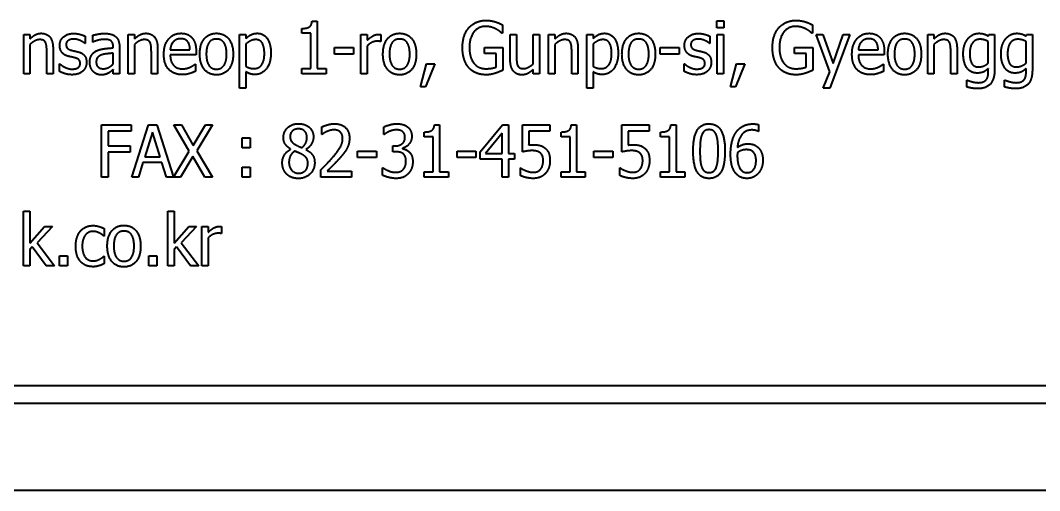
# Model space of a CAD drawing. Header units: millimetres. Extents: x 0 to 5945, y 0 to 4205.
# Drawn here: x 4362.3 to 4420.7, y 1443.8 to 1470.7 of the extents above; entities that cross this region are included whole.
import ezdxf

# ---------------------------------------------------------------- set-up
doc = ezdxf.new("R2010")
doc.units = ezdxf.units.MM
doc.header["$LTSCALE"] = 5
doc.layers.add('가시적인 것(ISO)', color=3, linetype='Continuous', lineweight=40)

msp = doc.modelspace()

# ---------------------------------------------------------------- linework, layer by layer
at = {"layer": '가시적인 것(ISO)'}
for p, q in [((4378.4392, 1469.9872), (4378.4392, 1470.2619)), ((4379.0275, 1470.6801), (4379.3241, 1470.6801)), ((4379.3241, 1470.6801), (4379.3241, 1467.9767)), ((4389.9384, 1470.4661), (4389.9384, 1469.9848)), ((4402.218, 1470.296), (4402.218, 1470.6898)), ((4402.218, 1470.6898), (4402.6264, 1470.6898)), ((4402.6264, 1470.296), (4402.218, 1470.296)), ((4402.6264, 1470.6898), (4402.6264, 1470.296)), ((4407.6953, 1470.4661), (4407.6953, 1469.9848)), ((4362.5129, 1469.9216), (4362.8727, 1469.9216)), ((4362.5129, 1467.6704), (4362.5129, 1469.9216)), ((4362.8727, 1469.9216), (4362.8727, 1469.6712)), ((4366.0332, 1469.8122), (4366.0332, 1469.4062)), ((4366.4708, 1469.4864), (4366.4708, 1469.873)), ((4368.5032, 1469.9216), (4368.863, 1469.9216)), ((4368.5032, 1467.6704), (4368.5032, 1469.9216)), ((4368.863, 1469.9216), (4368.863, 1469.6712)), ((4374.8776, 1469.9216), (4375.2374, 1469.9216)), ((4374.8776, 1466.8414), (4374.8776, 1469.9216)), ((4375.2374, 1469.9216), (4375.2374, 1469.6858)), ((4378.957, 1469.9872), (4378.4392, 1469.9872)), ((4378.957, 1467.9767), (4378.957, 1469.9872)), ((4381.8306, 1469.9216), (4382.1904, 1469.9216)), ((4381.8306, 1467.6704), (4381.8306, 1469.9216)), ((4382.1904, 1469.9216), (4382.1904, 1469.5861)), ((4382.9635, 1469.9094), (4382.9635, 1469.5156)), ((4389.9384, 1469.9848), (4389.9068, 1469.9848)), ((4390.3833, 1468.4605), (4390.3833, 1469.9216)), ((4390.3833, 1469.9216), (4390.7431, 1469.9216)), ((4390.7431, 1469.9216), (4390.7431, 1468.6379)), ((4391.7034, 1468.2392), (4391.7034, 1469.9216)), ((4391.7034, 1469.9216), (4392.0632, 1469.9216)), ((4392.0632, 1469.9216), (4392.0632, 1467.6704)), ((4392.5834, 1467.6704), (4392.5834, 1469.9216)), ((4392.5834, 1469.9216), (4392.9432, 1469.9216)), ((4392.9432, 1469.9216), (4392.9432, 1469.6712)), ((4394.769, 1466.8414), (4394.769, 1469.9216)), ((4394.769, 1469.9216), (4395.1288, 1469.9216)), ((4395.1288, 1469.9216), (4395.1288, 1469.6858)), ((4401.8193, 1469.8122), (4401.8193, 1469.4062)), ((4402.2398, 1467.6704), (4402.2398, 1469.9216)), ((4402.2398, 1469.9216), (4402.5996, 1469.9216)), ((4402.5996, 1469.9216), (4402.5996, 1467.6704)), ((4407.6953, 1469.9848), (4407.6637, 1469.9848)), ((4408.6823, 1467.7822), (4407.9068, 1469.9216)), ((4407.9068, 1469.9216), (4408.2958, 1469.9216)), ((4408.2958, 1469.9216), (4408.8768, 1468.2563)), ((4409.8347, 1469.9216), (4408.6847, 1466.8414)), ((4408.8768, 1468.2563), (4409.4578, 1469.9216)), ((4409.4578, 1469.9216), (4409.8347, 1469.9216)), ((4414.2958, 1467.6704), (4414.2958, 1469.9216)), ((4414.2958, 1469.9216), (4414.6556, 1469.9216)), ((4414.6556, 1469.9216), (4414.6556, 1469.6712)), ((4417.7674, 1469.8268), (4417.7893, 1469.9216)), ((4417.7893, 1469.9216), (4418.1272, 1469.9216)), ((4418.1272, 1469.9216), (4418.1272, 1467.9281)), ((4419.9335, 1469.8268), (4419.9554, 1469.9216)), ((4419.9554, 1469.9216), (4420.2933, 1469.9216)), ((4420.2933, 1469.9216), (4420.2933, 1467.9281)), ((4362.8727, 1469.3527), (4362.8727, 1467.6704)), ((4364.1928, 1469.1315), (4364.1928, 1467.6704)), ((4366.0332, 1469.4062), (4366.0137, 1469.4062)), ((4366.4927, 1469.4864), (4366.4708, 1469.4864)), ((4367.6377, 1469.1509), (4367.6377, 1469.2238)), ((4367.9975, 1469.2093), (4367.9975, 1467.6704)), ((4368.863, 1469.3527), (4368.863, 1467.6704)), ((4370.1831, 1469.1315), (4370.1831, 1467.6704)), ((4370.9052, 1469.0464), (4372.0381, 1469.0464)), ((4375.2374, 1469.3697), (4375.2374, 1468.0909)), ((4380.3209, 1468.8008), (4380.3209, 1469.1655)), ((4380.3209, 1469.1655), (4381.4003, 1469.1655)), ((4381.4003, 1469.1655), (4381.4003, 1468.8008)), ((4382.1904, 1469.2676), (4382.1904, 1467.6704)), ((4382.9635, 1469.5156), (4382.9441, 1469.5156)), ((4388.9173, 1468.83), (4388.9173, 1469.1801)), ((4388.9173, 1469.1801), (4389.9505, 1469.1801)), ((4389.9505, 1469.1801), (4389.9505, 1467.8697)), ((4392.9432, 1469.3527), (4392.9432, 1467.6704)), ((4394.2633, 1469.1315), (4394.2633, 1467.6704)), ((4395.1288, 1469.3697), (4395.1288, 1468.0909)), ((4398.9749, 1468.8008), (4398.9749, 1469.1655)), ((4398.9749, 1469.1655), (4400.0543, 1469.1655)), ((4400.0543, 1469.1655), (4400.0543, 1468.8008)), ((4401.8193, 1469.4062), (4401.7998, 1469.4062)), ((4406.6742, 1468.83), (4406.6742, 1469.1801)), ((4406.6742, 1469.1801), (4407.7074, 1469.1801)), ((4407.7074, 1469.1801), (4407.7074, 1467.8697)), ((4410.3233, 1469.0464), (4411.4562, 1469.0464)), ((4414.6556, 1469.3527), (4414.6556, 1467.6704)), ((4415.9757, 1469.1315), (4415.9757, 1467.6704)), ((4417.7674, 1468.2806), (4417.7674, 1469.518)), ((4419.9335, 1468.2806), (4419.9335, 1469.518)), ((4363.833, 1467.6704), (4363.833, 1468.954)), ((4367.6377, 1468.2247), (4367.6377, 1468.8495)), ((4369.8233, 1467.6704), (4369.8233, 1468.954)), ((4372.3881, 1468.7571), (4370.9052, 1468.7571)), ((4372.3881, 1468.9637), (4372.3881, 1468.7571)), ((4381.4003, 1468.8008), (4380.3209, 1468.8008)), ((4389.5761, 1468.83), (4388.9173, 1468.83)), ((4389.5761, 1468.0545), (4389.5761, 1468.83)), ((4393.9035, 1467.6704), (4393.9035, 1468.954)), ((4400.0543, 1468.8008), (4398.9749, 1468.8008)), ((4407.333, 1468.83), (4406.6742, 1468.83)), ((4407.333, 1468.0545), (4407.333, 1468.83)), ((4411.8063, 1468.7571), (4410.3233, 1468.7571)), ((4411.8063, 1468.9637), (4411.8063, 1468.7571)), ((4415.6159, 1467.6704), (4415.6159, 1468.954)), ((4364.5672, 1467.8065), (4364.5672, 1468.232)), ((4364.5672, 1468.232), (4364.5867, 1468.232)), ((4367.6377, 1467.6704), (4367.6377, 1467.9086)), ((4372.3249, 1468.2222), (4372.3468, 1468.2222)), ((4372.3468, 1468.2222), (4372.3468, 1467.8089)), ((4378.4392, 1467.6704), (4378.4392, 1467.9767)), ((4378.4392, 1467.9767), (4378.957, 1467.9767)), ((4379.3241, 1467.9767), (4379.8298, 1467.9767)), ((4379.8298, 1467.9767), (4379.8298, 1467.6704)), ((4385.2512, 1466.924), (4385.5867, 1468.2441)), ((4386.0656, 1468.2441), (4385.5308, 1466.924)), ((4385.5867, 1468.2441), (4386.0656, 1468.2441)), ((4391.7034, 1467.6704), (4391.7034, 1467.9183)), ((4400.3533, 1467.8065), (4400.3533, 1468.232)), ((4400.3533, 1468.232), (4400.3727, 1468.232)), ((4403.0081, 1466.924), (4403.3436, 1468.2441)), ((4403.8225, 1468.2441), (4403.2877, 1466.924)), ((4403.3436, 1468.2441), (4403.8225, 1468.2441)), ((4411.7431, 1468.2222), (4411.765, 1468.2222)), ((4411.765, 1468.2222), (4411.765, 1467.8089)), ((4417.7674, 1467.7725), (4417.7674, 1467.9694)), ((4419.9335, 1467.7725), (4419.9335, 1467.9694)), ((4362.8727, 1467.6704), (4362.5129, 1467.6704)), ((4364.1928, 1467.6704), (4363.833, 1467.6704)), ((4367.9975, 1467.6704), (4367.6377, 1467.6704)), ((4368.863, 1467.6704), (4368.5032, 1467.6704)), ((4370.1831, 1467.6704), (4369.8233, 1467.6704)), ((4375.2374, 1467.7846), (4375.2374, 1466.8414)), ((4379.8298, 1467.6704), (4378.4392, 1467.6704)), ((4382.1904, 1467.6704), (4381.8306, 1467.6704)), ((4392.0632, 1467.6704), (4391.7034, 1467.6704)), ((4392.9432, 1467.6704), (4392.5834, 1467.6704)), ((4394.2633, 1467.6704), (4393.9035, 1467.6704)), ((4395.1288, 1467.7846), (4395.1288, 1466.8414)), ((4402.5996, 1467.6704), (4402.2398, 1467.6704)), ((4408.3006, 1466.8414), (4408.6823, 1467.7822)), ((4414.6556, 1467.6704), (4414.2958, 1467.6704)), ((4415.9757, 1467.6704), (4415.6159, 1467.6704)), ((4416.5373, 1466.9167), (4416.5373, 1467.3106)), ((4416.5373, 1467.3106), (4416.5567, 1467.3106)), ((4418.7034, 1466.9167), (4418.7034, 1467.3106)), ((4418.7034, 1467.3106), (4418.7228, 1467.3106)), ((4375.2374, 1466.8414), (4374.8776, 1466.8414)), ((4385.5308, 1466.924), (4385.2512, 1466.924)), ((4395.1288, 1466.8414), (4394.769, 1466.8414)), ((4403.2877, 1466.924), (4403.0081, 1466.924)), ((4408.6847, 1466.8414), (4408.3006, 1466.8414)), ((4366.9692, 1461.7437), (4366.9692, 1464.7437)), ((4366.9692, 1464.7437), (4368.6758, 1464.7437)), ((4368.6758, 1464.3888), (4367.3484, 1464.3888)), ((4367.3484, 1464.3888), (4367.3484, 1463.5427)), ((4368.6758, 1464.7437), (4368.6758, 1464.3888)), ((4368.7026, 1461.7437), (4369.6629, 1464.7437)), ((4369.8865, 1464.3353), (4369.4489, 1462.9228)), ((4369.6629, 1464.7437), (4370.1321, 1464.7437)), ((4370.3266, 1462.9228), (4369.8865, 1464.3353)), ((4370.1321, 1464.7437), (4371.0898, 1461.7516)), ((4371.9943, 1463.2437), (4371.1118, 1464.7437)), ((4371.1118, 1464.7437), (4371.5445, 1464.7437)), ((4371.5445, 1464.7437), (4372.2253, 1463.5646)), ((4372.2253, 1463.5646), (4372.9206, 1464.7437)), ((4373.329, 1464.7437), (4372.4368, 1463.2632)), ((4372.9206, 1464.7437), (4373.329, 1464.7437)), ((4379.5891, 1464.1991), (4379.5891, 1464.627)), ((4383.1458, 1464.1967), (4383.1458, 1464.6221)), ((4385.453, 1464.0606), (4385.453, 1464.3353)), ((4386.0413, 1464.7534), (4386.3379, 1464.7534)), ((4386.3379, 1464.7534), (4386.3379, 1462.05)), ((4388.6596, 1463.1975), (4389.9335, 1464.7437)), ((4389.9335, 1464.7437), (4390.286, 1464.7437)), ((4390.286, 1464.7437), (4390.286, 1463.0978)), ((4391.0786, 1463.1975), (4391.0786, 1464.7437)), ((4391.0786, 1464.7437), (4392.6418, 1464.7437)), ((4392.6418, 1464.3912), (4391.4457, 1464.3912)), ((4391.4457, 1464.3912), (4391.4457, 1463.5914)), ((4392.6418, 1464.7437), (4392.6418, 1464.3912)), ((4393.2933, 1464.0606), (4393.2933, 1464.3353)), ((4393.8817, 1464.7534), (4394.1783, 1464.7534)), ((4394.1783, 1464.7534), (4394.1783, 1462.05)), ((4396.7796, 1463.1975), (4396.7796, 1464.7437)), ((4396.7796, 1464.7437), (4398.3428, 1464.7437)), ((4398.3428, 1464.3912), (4397.1466, 1464.3912)), ((4397.1466, 1464.3912), (4397.1466, 1463.5914)), ((4398.3428, 1464.7437), (4398.3428, 1464.3912)), ((4398.9943, 1464.0606), (4398.9943, 1464.3353)), ((4399.5826, 1464.7534), (4399.8792, 1464.7534)), ((4399.8792, 1464.7534), (4399.8792, 1462.05)), ((4404.6053, 1464.3717), (4404.5883, 1464.3717)), ((4404.6053, 1464.7583), (4404.6053, 1464.3717)), ((4375.0356, 1463.4212), (4375.0356, 1463.9949)), ((4375.0356, 1463.9949), (4375.4927, 1463.9949)), ((4375.4927, 1463.9949), (4375.4927, 1463.4212)), ((4379.611, 1464.1991), (4379.5891, 1464.1991)), ((4383.1677, 1464.1967), (4383.1458, 1464.1967)), ((4385.9708, 1464.0606), (4385.453, 1464.0606)), ((4385.9708, 1462.05), (4385.9708, 1464.0606)), ((4389.9189, 1464.2696), (4388.9586, 1463.0978)), ((4389.9189, 1463.0978), (4389.9189, 1464.2696)), ((4393.8112, 1464.0606), (4393.2933, 1464.0606)), ((4393.8112, 1462.05), (4393.8112, 1464.0606)), ((4399.5121, 1464.0606), (4398.9943, 1464.0606)), ((4399.5121, 1462.05), (4399.5121, 1464.0606)), ((4367.3484, 1463.5427), (4368.6199, 1463.5427)), ((4368.6199, 1463.1878), (4367.3484, 1463.1878)), ((4367.3484, 1463.1878), (4367.3484, 1461.7437)), ((4368.6199, 1463.5427), (4368.6199, 1463.1878)), ((4371.0898, 1461.7516), (4371.9943, 1463.2437)), ((4372.4368, 1463.2632), (4373.329, 1461.7437)), ((4375.4927, 1463.4212), (4375.0356, 1463.4212)), ((4377.8047, 1463.3458), (4377.8047, 1463.358)), ((4378.675, 1463.3409), (4378.675, 1463.3288)), ((4381.6337, 1462.8742), (4381.6337, 1463.2388)), ((4381.6337, 1463.2388), (4382.7131, 1463.2388)), ((4382.7131, 1463.2388), (4382.7131, 1462.8742)), ((4383.6491, 1463.2048), (4383.6491, 1463.5379)), ((4383.6491, 1463.5379), (4383.7755, 1463.5379)), ((4383.812, 1463.2048), (4383.6491, 1463.2048)), ((4384.218, 1463.4114), (4384.218, 1463.3823)), ((4387.3347, 1462.8742), (4387.3347, 1463.2388)), ((4387.3347, 1463.2388), (4388.4141, 1463.2388)), ((4388.4141, 1463.2388), (4388.4141, 1462.8742)), ((4388.6596, 1462.7745), (4388.6596, 1463.1975)), ((4395.175, 1462.8742), (4395.175, 1463.2388)), ((4395.175, 1463.2388), (4396.2544, 1463.2388)), ((4396.2544, 1463.2388), (4396.2544, 1462.8742)), ((4369.3444, 1462.5824), (4369.0867, 1461.7437)), ((4370.4335, 1462.5824), (4369.3444, 1462.5824)), ((4369.4489, 1462.9228), (4370.3266, 1462.9228)), ((4370.6912, 1461.7437), (4370.4335, 1462.5824)), ((4372.2009, 1462.9422), (4371.4935, 1461.7437)), ((4372.8962, 1461.7437), (4372.2009, 1462.9422)), ((4382.7131, 1462.8742), (4381.6337, 1462.8742)), ((4388.4141, 1462.8742), (4387.3347, 1462.8742)), ((4389.9189, 1462.7745), (4388.6596, 1462.7745)), ((4388.9586, 1463.0978), (4389.9189, 1463.0978)), ((4389.9189, 1461.7437), (4389.9189, 1462.7745)), ((4390.286, 1463.0978), (4390.624, 1463.0978)), ((4390.624, 1462.7745), (4390.286, 1462.7745)), ((4390.286, 1462.7745), (4390.286, 1461.7437)), ((4390.624, 1463.0978), (4390.624, 1462.7745)), ((4396.2544, 1462.8742), (4395.175, 1462.8742)), ((4375.0356, 1461.7437), (4375.0356, 1462.3174)), ((4375.0356, 1462.3174), (4375.4927, 1462.3174)), ((4375.4927, 1462.3174), (4375.4927, 1461.7437)), ((4379.5308, 1461.7437), (4379.5308, 1462.1691)), ((4379.8881, 1462.0914), (4381.2909, 1462.0914)), ((4381.2909, 1462.0914), (4381.2909, 1461.7437)), ((4383.068, 1462.2907), (4383.0948, 1462.2907)), ((4383.068, 1461.8653), (4383.068, 1462.2907)), ((4385.453, 1461.7437), (4385.453, 1462.05)), ((4385.453, 1462.05), (4385.9708, 1462.05)), ((4386.3379, 1462.05), (4386.8436, 1462.05)), ((4386.8436, 1462.05), (4386.8436, 1461.7437)), ((4390.9619, 1461.8507), (4390.9619, 1462.2761)), ((4390.9619, 1462.2761), (4390.9886, 1462.2761)), ((4393.2933, 1461.7437), (4393.2933, 1462.05)), ((4393.2933, 1462.05), (4393.8112, 1462.05)), ((4394.1783, 1462.05), (4394.6839, 1462.05)), ((4394.6839, 1462.05), (4394.6839, 1461.7437)), ((4396.6629, 1461.8507), (4396.6629, 1462.2761)), ((4396.6629, 1462.2761), (4396.6896, 1462.2761)), ((4398.9943, 1461.7437), (4398.9943, 1462.05)), ((4398.9943, 1462.05), (4399.5121, 1462.05)), ((4399.8792, 1462.05), (4400.3849, 1462.05)), ((4400.3849, 1462.05), (4400.3849, 1461.7437)), ((4367.3484, 1461.7437), (4366.9692, 1461.7437)), ((4369.0867, 1461.7437), (4368.7026, 1461.7437)), ((4371.4935, 1461.7437), (4370.6912, 1461.7437)), ((4373.329, 1461.7437), (4372.8962, 1461.7437)), ((4375.4927, 1461.7437), (4375.0356, 1461.7437)), ((4381.2909, 1461.7437), (4379.5308, 1461.7437)), ((4386.8436, 1461.7437), (4385.453, 1461.7437)), ((4390.286, 1461.7437), (4389.9189, 1461.7437)), ((4394.6839, 1461.7437), (4393.2933, 1461.7437)), ((4400.3849, 1461.7437), (4398.9943, 1461.7437)), ((4362.5032, 1456.6781), (4362.5032, 1459.8118)), ((4362.5032, 1459.8118), (4362.863, 1459.8118)), ((4362.863, 1459.8118), (4362.863, 1457.9787)), ((4370.7642, 1456.6781), (4370.7642, 1459.8118)), ((4370.7642, 1459.8118), (4371.124, 1459.8118)), ((4371.124, 1459.8118), (4371.124, 1457.9787)), ((4362.863, 1457.9787), (4363.709, 1458.9293)), ((4364.1564, 1458.9293), (4363.2787, 1457.9884)), ((4363.709, 1458.9293), (4364.1564, 1458.9293)), ((4367.1223, 1458.8077), (4367.1223, 1458.3823)), ((4371.124, 1457.9787), (4371.97, 1458.9293)), ((4372.4173, 1458.9293), (4371.5397, 1457.9884)), ((4371.97, 1458.9293), (4372.4173, 1458.9293)), ((4372.7163, 1456.6781), (4372.7163, 1458.9293)), ((4372.7163, 1458.9293), (4373.0761, 1458.9293)), ((4373.0761, 1458.9293), (4373.0761, 1458.5938)), ((4373.8492, 1458.5233), (4373.8298, 1458.5233)), ((4373.8492, 1458.9171), (4373.8492, 1458.5233)), ((4363.2787, 1457.9884), (4364.2755, 1456.6781)), ((4367.1223, 1458.3823), (4367.1005, 1458.3823)), ((4371.5397, 1457.9884), (4372.5364, 1456.6781)), ((4373.0761, 1458.2753), (4373.0761, 1456.6781)), ((4363.004, 1457.7648), (4362.863, 1457.6189)), ((4362.863, 1457.6189), (4362.863, 1456.6781)), ((4363.8014, 1456.6781), (4363.004, 1457.7648)), ((4371.265, 1457.7648), (4371.124, 1457.6189)), ((4371.124, 1457.6189), (4371.124, 1456.6781)), ((4372.0624, 1456.6781), (4371.265, 1457.7648)), ((4364.5599, 1456.6781), (4364.5599, 1457.2518)), ((4364.5599, 1457.2518), (4365.017, 1457.2518)), ((4365.017, 1457.2518), (4365.017, 1456.6781)), ((4367.1005, 1457.2299), (4367.1223, 1457.2299)), ((4367.1223, 1457.2299), (4367.1223, 1456.8045)), ((4369.6823, 1456.6781), (4369.6823, 1457.2518)), ((4369.6823, 1457.2518), (4370.1394, 1457.2518)), ((4370.1394, 1457.2518), (4370.1394, 1456.6781)), ((4362.863, 1456.6781), (4362.5032, 1456.6781)), ((4364.2755, 1456.6781), (4363.8014, 1456.6781)), ((4365.017, 1456.6781), (4364.5599, 1456.6781)), ((4370.1394, 1456.6781), (4369.6823, 1456.6781)), ((4371.124, 1456.6781), (4370.7642, 1456.6781)), ((4372.5364, 1456.6781), (4372.0624, 1456.6781)), ((4373.0761, 1456.6781), (4372.7163, 1456.6781)), ((4454.1155, 1449.8118), (4315.9477, 1449.8118)), ((4315.0316, 1448.8118), (4455.0316, 1448.8118)), ((4465.0316, 1443.8118), (4305.0316, 1443.8118))]:
    msp.add_line(p, q, dxfattribs=at)
for points in [[(4388.0202, 1470.313), (4388.1953, 1470.5099), (4388.7034, 1470.7238), (4389.0073, 1470.7238)], [(4389.0073, 1470.7238), (4389.1507, 1470.7238), (4389.4133, 1470.6801), (4389.5348, 1470.6412)], [(4405.7771, 1470.313), (4405.9522, 1470.5099), (4406.4603, 1470.7238), (4406.7642, 1470.7238)], [(4406.7642, 1470.7238), (4406.9076, 1470.7238), (4407.1702, 1470.6801), (4407.2917, 1470.6412)], [(4378.4392, 1470.2619), (4378.7334, 1470.2619), (4379.0105, 1470.437), (4379.0275, 1470.6801)], [(4387.6483, 1469.1728), (4387.6483, 1469.535), (4387.8403, 1470.1088), (4388.0202, 1470.313)], [(4388.9611, 1470.3786), (4388.5502, 1470.3786), (4388.0421, 1469.7271), (4388.0421, 1469.1849)], [(4389.547, 1470.2376), (4389.4303, 1470.2984), (4389.1337, 1470.3786), (4388.9611, 1470.3786)], [(4389.5348, 1470.6412), (4389.6296, 1470.612), (4389.8655, 1470.505), (4389.9384, 1470.4661)], [(4389.9068, 1469.9848), (4389.8363, 1470.0504), (4389.6831, 1470.1696), (4389.547, 1470.2376)], [(4405.4052, 1469.1728), (4405.4052, 1469.535), (4405.5972, 1470.1088), (4405.7771, 1470.313)], [(4406.718, 1470.3786), (4406.3071, 1470.3786), (4405.799, 1469.7271), (4405.799, 1469.1849)], [(4407.3039, 1470.2376), (4407.1872, 1470.2984), (4406.8906, 1470.3786), (4406.718, 1470.3786)], [(4407.2917, 1470.6412), (4407.3865, 1470.612), (4407.6223, 1470.505), (4407.6953, 1470.4661)], [(4407.6637, 1469.9848), (4407.5932, 1470.0504), (4407.44, 1470.1696), (4407.3039, 1470.2376)], [(4362.8727, 1469.6712), (4363.0332, 1469.8243), (4363.3468, 1469.9848), (4363.5219, 1469.9848)], [(4363.427, 1469.625), (4363.2933, 1469.625), (4363.0089, 1469.4743), (4362.8727, 1469.3527)], [(4363.765, 1469.4572), (4363.7212, 1469.5423), (4363.5632, 1469.625), (4363.427, 1469.625)], [(4363.5219, 1469.9848), (4363.8379, 1469.9848), (4364.1928, 1469.5472), (4364.1928, 1469.1315)], [(4364.577, 1469.2895), (4364.577, 1469.5934), (4365.0121, 1469.9751), (4365.3744, 1469.9751)], [(4365.3671, 1469.6566), (4365.1896, 1469.6566), (4364.9441, 1469.4986), (4364.9441, 1469.3405)], [(4366.0137, 1469.4062), (4365.8776, 1469.5229), (4365.5372, 1469.6566), (4365.3671, 1469.6566)], [(4365.3744, 1469.9751), (4365.5518, 1469.9751), (4365.9116, 1469.8827), (4366.0332, 1469.8122)], [(4366.4708, 1469.873), (4366.5705, 1469.9021), (4366.9424, 1469.9751), (4367.1223, 1469.9751)], [(4367.1199, 1469.6396), (4366.9959, 1469.6396), (4366.6604, 1469.5618), (4366.4927, 1469.4864)], [(4367.4919, 1469.5642), (4367.4238, 1469.6104), (4367.2244, 1469.6396), (4367.1199, 1469.6396)], [(4367.1223, 1469.9751), (4367.3436, 1469.9751), (4367.645, 1469.9021), (4367.7666, 1469.8073)], [(4367.6377, 1469.2238), (4367.6377, 1469.3551), (4367.5624, 1469.518), (4367.4919, 1469.5642)], [(4367.7666, 1469.8073), (4367.8833, 1469.7149), (4367.9975, 1469.4208), (4367.9975, 1469.2093)], [(4368.863, 1469.6712), (4369.0235, 1469.8243), (4369.3371, 1469.9848), (4369.5121, 1469.9848)], [(4369.4173, 1469.625), (4369.2836, 1469.625), (4368.9992, 1469.4743), (4368.863, 1469.3527)], [(4369.7552, 1469.4572), (4369.7115, 1469.5423), (4369.5535, 1469.625), (4369.4173, 1469.625)], [(4369.5121, 1469.9848), (4369.8282, 1469.9848), (4370.1831, 1469.5472), (4370.1831, 1469.1315)], [(4370.5405, 1468.7838), (4370.5405, 1469.3332), (4371.0875, 1469.9848), (4371.53, 1469.9848)], [(4371.5081, 1469.6736), (4371.3646, 1469.6736), (4371.1629, 1469.5837), (4371.0826, 1469.4961)], [(4371.9165, 1469.4986), (4371.8533, 1469.5837), (4371.6539, 1469.6736), (4371.5081, 1469.6736)], [(4371.53, 1469.9848), (4371.7293, 1469.9848), (4372.0356, 1469.8632), (4372.1499, 1469.7344)], [(4372.1499, 1469.7344), (4372.2666, 1469.6055), (4372.3881, 1469.2336), (4372.3881, 1468.9637)], [(4372.5996, 1468.796), (4372.5996, 1469.36), (4373.1248, 1469.9848), (4373.5551, 1469.9848)], [(4373.5551, 1469.659), (4373.2755, 1469.659), (4372.9716, 1469.2336), (4372.9716, 1468.796)], [(4373.5551, 1469.9848), (4373.9878, 1469.9848), (4374.5081, 1469.3624), (4374.5081, 1468.796)], [(4374.1361, 1468.796), (4374.1361, 1469.2336), (4373.8347, 1469.659), (4373.5551, 1469.659)], [(4375.2374, 1469.6858), (4375.3711, 1469.8146), (4375.6993, 1469.9848), (4375.8914, 1469.9848)], [(4375.8039, 1469.625), (4375.6507, 1469.625), (4375.3663, 1469.4815), (4375.2374, 1469.3697)], [(4376.2998, 1468.813), (4376.2998, 1469.1995), (4376.0664, 1469.625), (4375.8039, 1469.625)], [(4375.8914, 1469.9848), (4376.2609, 1469.9848), (4376.6718, 1469.3721), (4376.6718, 1468.8567)], [(4382.1904, 1469.5861), (4382.3873, 1469.7708), (4382.6815, 1469.9216), (4382.8176, 1469.9216)], [(4382.8176, 1469.9216), (4382.8736, 1469.9216), (4382.9295, 1469.9167), (4382.9635, 1469.9094)], [(4383.0924, 1468.796), (4383.0924, 1469.36), (4383.6175, 1469.9848), (4384.0478, 1469.9848)], [(4384.0478, 1469.659), (4383.7682, 1469.659), (4383.4643, 1469.2336), (4383.4643, 1468.796)], [(4384.0478, 1469.9848), (4384.4805, 1469.9848), (4385.0008, 1469.3624), (4385.0008, 1468.796)], [(4384.6288, 1468.796), (4384.6288, 1469.2336), (4384.3274, 1469.659), (4384.0478, 1469.659)], [(4392.9432, 1469.6712), (4393.1037, 1469.8243), (4393.4173, 1469.9848), (4393.5924, 1469.9848)], [(4393.4975, 1469.625), (4393.3638, 1469.625), (4393.0794, 1469.4743), (4392.9432, 1469.3527)], [(4393.8355, 1469.4572), (4393.7917, 1469.5423), (4393.6337, 1469.625), (4393.4975, 1469.625)], [(4393.5924, 1469.9848), (4393.9084, 1469.9848), (4394.2633, 1469.5472), (4394.2633, 1469.1315)], [(4395.1288, 1469.6858), (4395.2625, 1469.8146), (4395.5907, 1469.9848), (4395.7828, 1469.9848)], [(4395.6953, 1469.625), (4395.5421, 1469.625), (4395.2577, 1469.4815), (4395.1288, 1469.3697)], [(4396.1912, 1468.813), (4396.1912, 1469.1995), (4395.9578, 1469.625), (4395.6953, 1469.625)], [(4395.7828, 1469.9848), (4396.1523, 1469.9848), (4396.5632, 1469.3721), (4396.5632, 1468.8567)], [(4396.7844, 1468.796), (4396.7844, 1469.36), (4397.3095, 1469.9848), (4397.7398, 1469.9848)], [(4397.7398, 1469.659), (4397.4603, 1469.659), (4397.1564, 1469.2336), (4397.1564, 1468.796)], [(4397.7398, 1469.9848), (4398.1726, 1469.9848), (4398.6928, 1469.3624), (4398.6928, 1468.796)], [(4398.3209, 1468.796), (4398.3209, 1469.2336), (4398.0194, 1469.659), (4397.7398, 1469.659)], [(4400.363, 1469.2895), (4400.363, 1469.5934), (4400.7982, 1469.9751), (4401.1604, 1469.9751)], [(4401.1531, 1469.6566), (4400.9757, 1469.6566), (4400.7301, 1469.4986), (4400.7301, 1469.3405)], [(4401.7998, 1469.4062), (4401.6637, 1469.5229), (4401.3233, 1469.6566), (4401.1531, 1469.6566)], [(4401.1604, 1469.9751), (4401.3379, 1469.9751), (4401.6977, 1469.8827), (4401.8193, 1469.8122)], [(4409.9586, 1468.7838), (4409.9586, 1469.3332), (4410.5056, 1469.9848), (4410.9481, 1469.9848)], [(4410.9262, 1469.6736), (4410.7828, 1469.6736), (4410.581, 1469.5837), (4410.5008, 1469.4961)], [(4411.3347, 1469.4986), (4411.2714, 1469.5837), (4411.0721, 1469.6736), (4410.9262, 1469.6736)], [(4410.9481, 1469.9848), (4411.1475, 1469.9848), (4411.4538, 1469.8632), (4411.568, 1469.7344)], [(4411.568, 1469.7344), (4411.6847, 1469.6055), (4411.8063, 1469.2336), (4411.8063, 1468.9637)], [(4412.0178, 1468.796), (4412.0178, 1469.36), (4412.5429, 1469.9848), (4412.9732, 1469.9848)], [(4412.9732, 1469.659), (4412.6937, 1469.659), (4412.3898, 1469.2336), (4412.3898, 1468.796)], [(4412.9732, 1469.9848), (4413.406, 1469.9848), (4413.9262, 1469.3624), (4413.9262, 1468.796)], [(4413.5543, 1468.796), (4413.5543, 1469.2336), (4413.2528, 1469.659), (4412.9732, 1469.659)], [(4414.6556, 1469.6712), (4414.816, 1469.8243), (4415.1296, 1469.9848), (4415.3047, 1469.9848)], [(4415.2099, 1469.625), (4415.0761, 1469.625), (4414.7917, 1469.4743), (4414.6556, 1469.3527)], [(4415.5478, 1469.4572), (4415.504, 1469.5423), (4415.346, 1469.625), (4415.2099, 1469.625)], [(4415.3047, 1469.9848), (4415.6207, 1469.9848), (4415.9757, 1469.5472), (4415.9757, 1469.1315)], [(4416.333, 1468.8179), (4416.333, 1469.0974), (4416.4813, 1469.5302), (4416.6078, 1469.6833)], [(4416.6078, 1469.6833), (4416.7293, 1469.8268), (4417.0599, 1469.9848), (4417.235, 1469.9848)], [(4417.2933, 1469.6444), (4417.0186, 1469.6444), (4416.705, 1469.2214), (4416.705, 1468.8251)], [(4417.235, 1469.9848), (4417.4027, 1469.9848), (4417.6458, 1469.9021), (4417.7674, 1469.8268)], [(4417.7674, 1469.518), (4417.6337, 1469.5861), (4417.4052, 1469.6444), (4417.2933, 1469.6444)], [(4418.4992, 1468.8179), (4418.4992, 1469.0974), (4418.6475, 1469.5302), (4418.7739, 1469.6833)], [(4418.7739, 1469.6833), (4418.8954, 1469.8268), (4419.2261, 1469.9848), (4419.4011, 1469.9848)], [(4419.4595, 1469.6444), (4419.1847, 1469.6444), (4418.8711, 1469.2214), (4418.8711, 1468.8251)], [(4419.4011, 1469.9848), (4419.5689, 1469.9848), (4419.812, 1469.9021), (4419.9335, 1469.8268)], [(4419.9335, 1469.518), (4419.7998, 1469.5861), (4419.5713, 1469.6444), (4419.4595, 1469.6444)], [(4363.833, 1468.954), (4363.833, 1469.1096), (4363.8039, 1469.377), (4363.765, 1469.4572)], [(4365.0437, 1468.6793), (4364.7982, 1468.7546), (4364.577, 1469.0658), (4364.577, 1469.2895)], [(4364.9441, 1469.3405), (4364.9441, 1469.1971), (4365.0899, 1469.0585), (4365.2504, 1469.0148)], [(4365.2504, 1469.0148), (4365.3306, 1468.9929), (4365.5275, 1468.9491), (4365.6345, 1468.9224)], [(4366.2958, 1468.3219), (4366.2958, 1468.5553), (4366.483, 1468.8859), (4366.6847, 1468.9807)], [(4366.6847, 1468.9807), (4366.8646, 1469.0683), (4367.3557, 1469.1339), (4367.6377, 1469.1509)], [(4369.8233, 1468.954), (4369.8233, 1469.1096), (4369.7941, 1469.377), (4369.7552, 1469.4572)], [(4371.0826, 1469.4961), (4371, 1469.4062), (4370.9173, 1469.1898), (4370.9052, 1469.0464)], [(4372.0381, 1469.0464), (4372.0332, 1469.1995), (4371.9724, 1469.4232), (4371.9165, 1469.4986)], [(4382.752, 1469.5326), (4382.6061, 1469.5326), (4382.3193, 1469.3989), (4382.1904, 1469.2676)], [(4382.9441, 1469.5156), (4382.9052, 1469.5277), (4382.8152, 1469.5326), (4382.752, 1469.5326)], [(4388.0202, 1468.0034), (4387.8403, 1468.2028), (4387.6483, 1468.7911), (4387.6483, 1469.1728)], [(4388.0421, 1469.1849), (4388.0421, 1468.8835), (4388.1758, 1468.4313), (4388.3022, 1468.2757)], [(4393.9035, 1468.954), (4393.9035, 1469.1096), (4393.8744, 1469.377), (4393.8355, 1469.4572)], [(4400.8298, 1468.6793), (4400.5843, 1468.7546), (4400.363, 1469.0658), (4400.363, 1469.2895)], [(4400.7301, 1469.3405), (4400.7301, 1469.1971), (4400.876, 1469.0585), (4401.0364, 1469.0148)], [(4401.0364, 1469.0148), (4401.1167, 1468.9929), (4401.3136, 1468.9491), (4401.4206, 1468.9224)], [(4405.7771, 1468.0034), (4405.5972, 1468.2028), (4405.4052, 1468.7911), (4405.4052, 1469.1728)], [(4405.799, 1469.1849), (4405.799, 1468.8835), (4405.9327, 1468.4313), (4406.0591, 1468.2757)], [(4410.5008, 1469.4961), (4410.4181, 1469.4062), (4410.3355, 1469.1898), (4410.3233, 1469.0464)], [(4411.4562, 1469.0464), (4411.4514, 1469.1995), (4411.3906, 1469.4232), (4411.3347, 1469.4986)], [(4415.6159, 1468.954), (4415.6159, 1469.1096), (4415.5867, 1469.377), (4415.5478, 1469.4572)], [(4365.4278, 1468.5869), (4365.3598, 1468.6063), (4365.1361, 1468.6525), (4365.0437, 1468.6793)], [(4365.7439, 1468.2684), (4365.7439, 1468.4046), (4365.6053, 1468.5407), (4365.4278, 1468.5869)], [(4365.6345, 1468.9224), (4365.8727, 1468.8592), (4366.111, 1468.5699), (4366.111, 1468.3195)], [(4366.9984, 1468.7571), (4366.8549, 1468.7109), (4366.6677, 1468.5188), (4366.6677, 1468.3486)], [(4367.6377, 1468.8495), (4367.5089, 1468.8373), (4367.1175, 1468.796), (4366.9984, 1468.7571)], [(4371.615, 1467.6193), (4371.1045, 1467.6193), (4370.5405, 1468.2247), (4370.5405, 1468.7838)], [(4370.9052, 1468.7571), (4370.9052, 1468.3657), (4371.2795, 1467.9499), (4371.6126, 1467.9499)], [(4373.5551, 1467.6072), (4373.1102, 1467.6072), (4372.5996, 1468.2465), (4372.5996, 1468.796)], [(4372.9716, 1468.796), (4372.9716, 1468.3705), (4373.2755, 1467.9329), (4373.5551, 1467.9329)], [(4374.5081, 1468.796), (4374.5081, 1468.2271), (4373.9878, 1467.6072), (4373.5551, 1467.6072)], [(4373.5551, 1467.9329), (4373.8322, 1467.9329), (4374.1361, 1468.3632), (4374.1361, 1468.796)], [(4375.709, 1467.967), (4375.9886, 1467.967), (4376.2998, 1468.3997), (4376.2998, 1468.813)], [(4376.6718, 1468.8567), (4376.6718, 1468.2927), (4376.1612, 1467.6266), (4375.7698, 1467.6266)], [(4384.0478, 1467.6072), (4383.6029, 1467.6072), (4383.0924, 1468.2465), (4383.0924, 1468.796)], [(4383.4643, 1468.796), (4383.4643, 1468.3705), (4383.7682, 1467.9329), (4384.0478, 1467.9329)], [(4385.0008, 1468.796), (4385.0008, 1468.2271), (4384.4805, 1467.6072), (4384.0478, 1467.6072)], [(4384.0478, 1467.9329), (4384.3249, 1467.9329), (4384.6288, 1468.3632), (4384.6288, 1468.796)], [(4390.5753, 1467.8089), (4390.4854, 1467.9135), (4390.3833, 1468.232), (4390.3833, 1468.4605)], [(4390.7431, 1468.6379), (4390.7431, 1468.458), (4390.7674, 1468.2222), (4390.8112, 1468.1347)], [(4395.6005, 1467.967), (4395.88, 1467.967), (4396.1912, 1468.3997), (4396.1912, 1468.813)], [(4396.5632, 1468.8567), (4396.5632, 1468.2927), (4396.0526, 1467.6266), (4395.6612, 1467.6266)], [(4397.7398, 1467.6072), (4397.2949, 1467.6072), (4396.7844, 1468.2465), (4396.7844, 1468.796)], [(4397.1564, 1468.796), (4397.1564, 1468.3705), (4397.4603, 1467.9329), (4397.7398, 1467.9329)], [(4398.6928, 1468.796), (4398.6928, 1468.2271), (4398.1726, 1467.6072), (4397.7398, 1467.6072)], [(4397.7398, 1467.9329), (4398.017, 1467.9329), (4398.3209, 1468.3632), (4398.3209, 1468.796)], [(4401.2139, 1468.5869), (4401.1458, 1468.6063), (4400.9222, 1468.6525), (4400.8298, 1468.6793)], [(4401.53, 1468.2684), (4401.53, 1468.4046), (4401.3914, 1468.5407), (4401.2139, 1468.5869)], [(4401.4206, 1468.9224), (4401.6588, 1468.8592), (4401.8971, 1468.5699), (4401.8971, 1468.3195)], [(4411.0332, 1467.6193), (4410.5227, 1467.6193), (4409.9586, 1468.2247), (4409.9586, 1468.7838)], [(4410.3233, 1468.7571), (4410.3233, 1468.3657), (4410.6977, 1467.9499), (4411.0308, 1467.9499)], [(4412.9732, 1467.6072), (4412.5283, 1467.6072), (4412.0178, 1468.2465), (4412.0178, 1468.796)], [(4412.3898, 1468.796), (4412.3898, 1468.3705), (4412.6937, 1467.9329), (4412.9732, 1467.9329)], [(4413.9262, 1468.796), (4413.9262, 1468.2271), (4413.406, 1467.6072), (4412.9732, 1467.6072)], [(4412.9732, 1467.9329), (4413.2504, 1467.9329), (4413.5543, 1468.3632), (4413.5543, 1468.796)], [(4417.1304, 1467.7093), (4416.7658, 1467.7093), (4416.333, 1468.2806), (4416.333, 1468.8179)], [(4416.705, 1468.8251), (4416.705, 1468.4508), (4416.9432, 1468.0593), (4417.2131, 1468.0593)], [(4419.2966, 1467.7093), (4418.9319, 1467.7093), (4418.4992, 1468.2806), (4418.4992, 1468.8179)], [(4418.8711, 1468.8251), (4418.8711, 1468.4508), (4419.1094, 1468.0593), (4419.3792, 1468.0593)], [(4365.2771, 1467.6169), (4365.0632, 1467.6169), (4364.6888, 1467.7384), (4364.5672, 1467.8065)], [(4364.5867, 1468.232), (4364.6329, 1468.1931), (4364.7569, 1468.1007), (4364.859, 1468.0496)], [(4364.859, 1468.0496), (4364.9513, 1468.0034), (4365.1701, 1467.9354), (4365.2893, 1467.9354)], [(4365.8971, 1467.8211), (4365.7828, 1467.7214), (4365.4935, 1467.6169), (4365.2771, 1467.6169)], [(4365.2893, 1467.9354), (4365.3744, 1467.9354), (4365.5713, 1467.9791), (4365.6175, 1468.0107)], [(4365.6175, 1468.0107), (4365.6855, 1468.0569), (4365.7439, 1468.1614), (4365.7439, 1468.2684)], [(4366.111, 1468.3195), (4366.111, 1468.1736), (4366.0016, 1467.9159), (4365.8971, 1467.8211)], [(4366.4854, 1467.8065), (4366.3979, 1467.8989), (4366.2958, 1468.1712), (4366.2958, 1468.3219)], [(4366.9449, 1467.6072), (4366.8112, 1467.6072), (4366.5753, 1467.7117), (4366.4854, 1467.8065)], [(4366.6677, 1468.3486), (4366.6677, 1468.1542), (4366.8744, 1467.9572), (4367.0737, 1467.9572)], [(4367.0737, 1467.9572), (4367.2415, 1467.9572), (4367.5186, 1468.1104), (4367.6377, 1468.2247)], [(4367.6377, 1467.9086), (4367.594, 1467.8746), (4367.4457, 1467.753), (4367.3776, 1467.7166)], [(4371.6126, 1467.9499), (4371.7293, 1467.9499), (4371.9578, 1468.0059), (4372.0502, 1468.0496)], [(4372.3468, 1467.8089), (4372.2836, 1467.7822), (4372.0964, 1467.7044), (4372.021, 1467.6825)], [(4372.0502, 1468.0496), (4372.1475, 1468.0982), (4372.2812, 1468.1833), (4372.3249, 1468.2222)], [(4375.2374, 1468.0909), (4375.3784, 1468.0204), (4375.5802, 1467.967), (4375.709, 1467.967)], [(4389.0024, 1467.612), (4388.7009, 1467.612), (4388.2001, 1467.8065), (4388.0202, 1468.0034)], [(4388.3022, 1468.2757), (4388.4262, 1468.1201), (4388.7714, 1467.9572), (4388.9878, 1467.9572)], [(4388.9878, 1467.9572), (4389.1483, 1467.9572), (4389.4667, 1468.0059), (4389.5761, 1468.0545)], [(4389.9505, 1467.8697), (4389.8776, 1467.8357), (4389.6345, 1467.7311), (4389.53, 1467.6995)], [(4391.0543, 1467.6072), (4390.9157, 1467.6072), (4390.6677, 1467.7044), (4390.5753, 1467.8089)], [(4390.8112, 1468.1347), (4390.8549, 1468.0472), (4391.0081, 1467.967), (4391.1491, 1467.967)], [(4391.7034, 1467.9183), (4391.5381, 1467.7652), (4391.239, 1467.6072), (4391.0543, 1467.6072)], [(4391.1491, 1467.967), (4391.2804, 1467.967), (4391.5794, 1468.125), (4391.7034, 1468.2392)], [(4395.1288, 1468.0909), (4395.2698, 1468.0204), (4395.4716, 1467.967), (4395.6005, 1467.967)], [(4401.0632, 1467.6169), (4400.8492, 1467.6169), (4400.4749, 1467.7384), (4400.3533, 1467.8065)], [(4400.3727, 1468.232), (4400.4189, 1468.1931), (4400.5429, 1468.1007), (4400.645, 1468.0496)], [(4400.645, 1468.0496), (4400.7374, 1468.0034), (4400.9562, 1467.9354), (4401.0753, 1467.9354)], [(4401.6831, 1467.8211), (4401.5689, 1467.7214), (4401.2796, 1467.6169), (4401.0632, 1467.6169)], [(4401.0753, 1467.9354), (4401.1604, 1467.9354), (4401.3573, 1467.9791), (4401.4035, 1468.0107)], [(4401.4035, 1468.0107), (4401.4716, 1468.0569), (4401.53, 1468.1614), (4401.53, 1468.2684)], [(4401.8971, 1468.3195), (4401.8971, 1468.1736), (4401.7877, 1467.9159), (4401.6831, 1467.8211)], [(4406.7593, 1467.612), (4406.4578, 1467.612), (4405.957, 1467.8065), (4405.7771, 1468.0034)], [(4406.0591, 1468.2757), (4406.1831, 1468.1201), (4406.5283, 1467.9572), (4406.7447, 1467.9572)], [(4406.7447, 1467.9572), (4406.9052, 1467.9572), (4407.2236, 1468.0059), (4407.333, 1468.0545)], [(4407.7074, 1467.8697), (4407.6345, 1467.8357), (4407.3914, 1467.7311), (4407.2868, 1467.6995)], [(4411.0308, 1467.9499), (4411.1475, 1467.9499), (4411.376, 1468.0059), (4411.4684, 1468.0496)], [(4411.765, 1467.8089), (4411.7018, 1467.7822), (4411.5146, 1467.7044), (4411.4392, 1467.6825)], [(4411.4684, 1468.0496), (4411.5656, 1468.0982), (4411.6993, 1468.1833), (4411.7431, 1468.2222)], [(4417.7674, 1467.9694), (4417.6215, 1467.8357), (4417.342, 1467.7093), (4417.1304, 1467.7093)], [(4418.1272, 1467.9281), (4418.1272, 1467.3543), (4417.6531, 1466.8195), (4417.1645, 1466.8195)], [(4417.2131, 1468.0593), (4417.3517, 1468.0593), (4417.6483, 1468.176), (4417.7674, 1468.2806)], [(4419.9335, 1467.9694), (4419.7877, 1467.8357), (4419.5081, 1467.7093), (4419.2966, 1467.7093)], [(4420.2933, 1467.9281), (4420.2933, 1467.3543), (4419.8193, 1466.8195), (4419.3306, 1466.8195)], [(4419.3792, 1468.0593), (4419.5178, 1468.0593), (4419.8144, 1468.176), (4419.9335, 1468.2806)], [(4367.3776, 1467.7166), (4367.2828, 1467.6631), (4367.1053, 1467.6072), (4366.9449, 1467.6072)], [(4372.021, 1467.6825), (4371.9165, 1467.6509), (4371.7463, 1467.6193), (4371.615, 1467.6193)], [(4375.7698, 1467.6266), (4375.6118, 1467.6266), (4375.3663, 1467.7044), (4375.2374, 1467.7846)], [(4389.53, 1467.6995), (4389.389, 1467.6558), (4389.1629, 1467.612), (4389.0024, 1467.612)], [(4395.6612, 1467.6266), (4395.5032, 1467.6266), (4395.2577, 1467.7044), (4395.1288, 1467.7846)], [(4407.2868, 1467.6995), (4407.1458, 1467.6558), (4406.9197, 1467.612), (4406.7593, 1467.612)], [(4411.4392, 1467.6825), (4411.3347, 1467.6509), (4411.1645, 1467.6193), (4411.0332, 1467.6193)], [(4416.5567, 1467.3106), (4416.5932, 1467.2935), (4416.7342, 1467.2401), (4416.8241, 1467.2182)], [(4416.8241, 1467.2182), (4416.9238, 1467.1914), (4417.094, 1467.1598), (4417.1937, 1467.1598)], [(4417.1937, 1467.1598), (4417.359, 1467.1598), (4417.5899, 1467.2522), (4417.6556, 1467.3349)], [(4417.6556, 1467.3349), (4417.7188, 1467.4175), (4417.7674, 1467.6339), (4417.7674, 1467.7725)], [(4418.7228, 1467.3106), (4418.7593, 1467.2935), (4418.9003, 1467.2401), (4418.9902, 1467.2182)], [(4418.9902, 1467.2182), (4419.0899, 1467.1914), (4419.2601, 1467.1598), (4419.3598, 1467.1598)], [(4419.3598, 1467.1598), (4419.5251, 1467.1598), (4419.7561, 1467.2522), (4419.8217, 1467.3349)], [(4419.8217, 1467.3349), (4419.8849, 1467.4175), (4419.9335, 1467.6339), (4419.9335, 1467.7725)], [(4417.1645, 1466.8195), (4417.0065, 1466.8195), (4416.6783, 1466.873), (4416.5373, 1466.9167)], [(4419.3306, 1466.8195), (4419.1726, 1466.8195), (4418.8444, 1466.873), (4418.7034, 1466.9167)], [(4377.3914, 1464.0217), (4377.3914, 1464.3596), (4377.8776, 1464.8118), (4378.252, 1464.8118)], [(4378.2496, 1464.5152), (4378.0405, 1464.5152), (4377.7731, 1464.2745), (4377.7731, 1464.0679)], [(4378.7358, 1464.0435), (4378.7358, 1464.2453), (4378.4781, 1464.5152), (4378.2496, 1464.5152)], [(4378.252, 1464.8118), (4378.641, 1464.8118), (4379.1102, 1464.3839), (4379.1102, 1464.0484)], [(4379.5891, 1464.627), (4379.7082, 1464.6878), (4380.1313, 1464.8069), (4380.3209, 1464.8069)], [(4379.8857, 1464.3644), (4379.8055, 1464.3304), (4379.6572, 1464.2332), (4379.611, 1464.1991)], [(4380.2941, 1464.4593), (4380.192, 1464.4593), (4379.983, 1464.4058), (4379.8857, 1464.3644)], [(4380.6418, 1464.3377), (4380.5761, 1464.3985), (4380.3987, 1464.4593), (4380.2941, 1464.4593)], [(4380.3209, 1464.8069), (4380.7196, 1464.8069), (4381.1718, 1464.362), (4381.1718, 1463.9828)], [(4380.7828, 1463.9609), (4380.7828, 1464.0873), (4380.7074, 1464.2769), (4380.6418, 1464.3377)], [(4383.1458, 1464.6221), (4383.2698, 1464.6926), (4383.6977, 1464.8069), (4383.8898, 1464.8069)], [(4383.4497, 1464.3644), (4383.3573, 1464.3231), (4383.2212, 1464.2356), (4383.1677, 1464.1967)], [(4383.8582, 1464.4593), (4383.7536, 1464.4593), (4383.5494, 1464.4058), (4383.4497, 1464.3644)], [(4384.2058, 1464.3669), (4384.1329, 1464.4179), (4383.9578, 1464.4593), (4383.8582, 1464.4593)], [(4383.8898, 1464.8069), (4384.0843, 1464.8069), (4384.3711, 1464.7243), (4384.4878, 1464.6367)], [(4384.3541, 1464.0411), (4384.3541, 1464.1554), (4384.269, 1464.3183), (4384.2058, 1464.3669)], [(4384.4878, 1464.6367), (4384.6142, 1464.5419), (4384.7431, 1464.2672), (4384.7431, 1464.0824)], [(4385.453, 1464.3353), (4385.7471, 1464.3353), (4386.0243, 1464.5103), (4386.0413, 1464.7534)], [(4393.2933, 1464.3353), (4393.5875, 1464.3353), (4393.8646, 1464.5103), (4393.8817, 1464.7534)], [(4398.9943, 1464.3353), (4399.2885, 1464.3353), (4399.5656, 1464.5103), (4399.5826, 1464.7534)], [(4400.8614, 1463.2413), (4400.8614, 1464.0533), (4401.3063, 1464.8045), (4401.7731, 1464.8045)], [(4401.7731, 1464.4714), (4401.6126, 1464.4714), (4401.4084, 1464.3134), (4401.3501, 1464.1554)], [(4401.7731, 1464.8045), (4402.2423, 1464.8045), (4402.6823, 1464.0265), (4402.6823, 1463.2437)], [(4402.1912, 1464.1602), (4402.1329, 1464.3134), (4401.9335, 1464.4714), (4401.7731, 1464.4714)], [(4403.0056, 1463.0614), (4403.0056, 1463.4528), (4403.1588, 1464.0824), (4403.3168, 1464.3158)], [(4403.3168, 1464.3158), (4403.4724, 1464.5443), (4403.9611, 1464.7996), (4404.282, 1464.7996)], [(4404.2309, 1464.452), (4403.876, 1464.452), (4403.4384, 1463.9463), (4403.3971, 1463.4503)], [(4404.5883, 1464.3717), (4404.5372, 1464.4009), (4404.3428, 1464.452), (4404.2309, 1464.452)], [(4404.282, 1464.7996), (4404.3768, 1464.7996), (4404.5421, 1464.7802), (4404.6053, 1464.7583)], [(4377.8047, 1463.358), (4377.5956, 1463.4868), (4377.3914, 1463.7931), (4377.3914, 1464.0217)], [(4377.7731, 1464.0679), (4377.7731, 1463.9196), (4377.9092, 1463.7129), (4378.0454, 1463.6302)], [(4378.4489, 1463.4431), (4378.6167, 1463.5768), (4378.7358, 1463.8612), (4378.7358, 1464.0435)], [(4379.1102, 1464.0484), (4379.1102, 1463.8466), (4378.8865, 1463.4528), (4378.675, 1463.3409)], [(4380.2188, 1462.8912), (4380.5445, 1463.268), (4380.7828, 1463.7202), (4380.7828, 1463.9609)], [(4381.1718, 1463.9828), (4381.1718, 1463.8053), (4381.094, 1463.5087), (4381.0235, 1463.3823)], [(4383.7755, 1463.5379), (4384.0332, 1463.5379), (4384.3541, 1463.7956), (4384.3541, 1464.0411)], [(4384.7431, 1464.0824), (4384.7431, 1463.8345), (4384.4343, 1463.4601), (4384.218, 1463.4114)], [(4401.3501, 1464.1554), (4401.2917, 1464.0022), (4401.2504, 1463.5354), (4401.2504, 1463.2413)], [(4402.2933, 1463.2437), (4402.2933, 1463.5525), (4402.2471, 1464.0071), (4402.1912, 1464.1602)], [(4377.3233, 1462.5727), (4377.3233, 1462.8158), (4377.5713, 1463.2243), (4377.8047, 1463.3458)], [(4378.0356, 1463.2437), (4377.8752, 1463.1343), (4377.7074, 1462.8085), (4377.7074, 1462.6019)], [(4378.4538, 1463.0565), (4378.3881, 1463.0954), (4378.1718, 1463.1854), (4378.0356, 1463.2437)], [(4378.0454, 1463.6302), (4378.1037, 1463.5962), (4378.3492, 1463.4771), (4378.4489, 1463.4431)], [(4378.675, 1463.3288), (4378.923, 1463.2072), (4379.1807, 1462.8572), (4379.1807, 1462.58)], [(4381.0235, 1463.3823), (4380.953, 1463.251), (4380.7536, 1462.9933), (4380.6442, 1462.8693)], [(4384.2398, 1463.0978), (4384.1596, 1463.1586), (4383.9408, 1463.2048), (4383.812, 1463.2048)], [(4384.218, 1463.3823), (4384.3079, 1463.3628), (4384.5121, 1463.2753), (4384.5996, 1463.1878)], [(4384.5996, 1463.1878), (4384.6872, 1463.1027), (4384.799, 1462.8304), (4384.799, 1462.6335)], [(4391.6402, 1463.2704), (4391.487, 1463.2704), (4391.1734, 1463.2194), (4391.0786, 1463.1975)], [(4391.4457, 1463.5914), (4391.5137, 1463.6011), (4391.6499, 1463.6084), (4391.7034, 1463.6084)], [(4392.1094, 1463.1319), (4392.0267, 1463.2072), (4391.7885, 1463.2704), (4391.6402, 1463.2704)], [(4391.7034, 1463.6084), (4391.9222, 1463.6084), (4392.2261, 1463.533), (4392.3646, 1463.4212)], [(4392.2698, 1462.6991), (4392.2698, 1462.8596), (4392.1872, 1463.0638), (4392.1094, 1463.1319)], [(4392.3646, 1463.4212), (4392.5081, 1463.3093), (4392.6588, 1462.969), (4392.6588, 1462.6967)], [(4397.3411, 1463.2704), (4397.188, 1463.2704), (4396.8744, 1463.2194), (4396.7796, 1463.1975)], [(4397.1466, 1463.5914), (4397.2147, 1463.6011), (4397.3509, 1463.6084), (4397.4043, 1463.6084)], [(4397.8103, 1463.1319), (4397.7277, 1463.2072), (4397.4894, 1463.2704), (4397.3411, 1463.2704)], [(4397.4043, 1463.6084), (4397.6231, 1463.6084), (4397.927, 1463.533), (4398.0656, 1463.4212)], [(4397.9708, 1462.6991), (4397.9708, 1462.8596), (4397.8881, 1463.0638), (4397.8103, 1463.1319)], [(4398.0656, 1463.4212), (4398.209, 1463.3093), (4398.3598, 1462.969), (4398.3598, 1462.6967)], [(4401.7731, 1461.6805), (4401.3014, 1461.6805), (4400.8614, 1462.4512), (4400.8614, 1463.2413)], [(4401.2504, 1463.2413), (4401.2504, 1462.9252), (4401.2868, 1462.5022), (4401.3476, 1462.3369)], [(4402.6823, 1463.2437), (4402.6823, 1462.4366), (4402.2374, 1461.6805), (4401.7731, 1461.6805)], [(4402.1912, 1462.3296), (4402.2471, 1462.4779), (4402.2933, 1462.9349), (4402.2933, 1463.2437)], [(4403.3971, 1463.161), (4403.3946, 1463.1173), (4403.3898, 1463.0346), (4403.3898, 1462.9714)], [(4403.3971, 1463.4503), (4403.5332, 1463.55), (4403.8201, 1463.6594), (4403.9902, 1463.6594)], [(4403.9052, 1463.3264), (4403.7714, 1463.3264), (4403.5186, 1463.2413), (4403.3971, 1463.161)], [(4404.2698, 1463.2218), (4404.1945, 1463.285), (4404.0048, 1463.3264), (4403.9052, 1463.3264)], [(4403.9902, 1463.6594), (4404.158, 1463.6594), (4404.4084, 1463.5889), (4404.5445, 1463.482)], [(4404.4643, 1462.6991), (4404.4643, 1462.8839), (4404.3719, 1463.1343), (4404.2698, 1463.2218)], [(4404.5445, 1463.482), (4404.7001, 1463.358), (4404.8533, 1462.9738), (4404.8533, 1462.7161)], [(4377.5689, 1461.9333), (4377.4473, 1462.0549), (4377.3233, 1462.3855), (4377.3233, 1462.5727)], [(4377.7074, 1462.6019), (4377.7074, 1462.3296), (4378.021, 1461.9747), (4378.2569, 1461.9747)], [(4379.1807, 1462.58), (4379.1807, 1462.1959), (4378.6507, 1461.6756), (4378.252, 1461.6756)], [(4378.7893, 1462.5411), (4378.7893, 1462.7259), (4378.6507, 1462.9447), (4378.4538, 1463.0565)], [(4379.5308, 1462.1691), (4379.7204, 1462.3563), (4380.0583, 1462.704), (4380.2188, 1462.8912)], [(4380.6442, 1462.8693), (4380.4643, 1462.6627), (4380.0219, 1462.2202), (4379.8881, 1462.0914)], [(4384.41, 1462.6627), (4384.41, 1462.8255), (4384.3201, 1463.0371), (4384.2398, 1463.0978)], [(4384.2544, 1462.1959), (4384.3298, 1462.2858), (4384.41, 1462.4998), (4384.41, 1462.6627)], [(4384.799, 1462.6335), (4384.799, 1462.4317), (4384.6677, 1462.0889), (4384.5462, 1461.9576)], [(4392.124, 1462.2105), (4392.1945, 1462.3004), (4392.2698, 1462.5387), (4392.2698, 1462.6991)], [(4392.6588, 1462.6967), (4392.6588, 1462.4803), (4392.5275, 1462.1108), (4392.4084, 1461.9747)], [(4397.8249, 1462.2105), (4397.8954, 1462.3004), (4397.9708, 1462.5387), (4397.9708, 1462.6991)], [(4398.3598, 1462.6967), (4398.3598, 1462.4803), (4398.2285, 1462.1108), (4398.1094, 1461.9747)], [(4403.3193, 1461.9528), (4403.171, 1462.1157), (4403.0056, 1462.6627), (4403.0056, 1463.0614)], [(4403.3898, 1462.9714), (4403.3898, 1462.6602), (4403.5065, 1462.2785), (4403.5915, 1462.1789)], [(4403.9489, 1462.0087), (4404.1799, 1462.0087), (4404.4643, 1462.3539), (4404.4643, 1462.6991)], [(4404.8533, 1462.7161), (4404.8533, 1462.4852), (4404.7074, 1462.0938), (4404.5859, 1461.9625)], [(4378.2569, 1461.9747), (4378.4975, 1461.9747), (4378.7893, 1462.2785), (4378.7893, 1462.5411)], [(4383.0948, 1462.2907), (4383.2163, 1462.1983), (4383.6199, 1462.0281), (4383.8241, 1462.0281)], [(4383.8241, 1462.0281), (4383.9408, 1462.0281), (4384.1742, 1462.1059), (4384.2544, 1462.1959)], [(4390.9886, 1462.2761), (4391.0324, 1462.2421), (4391.1977, 1462.1546), (4391.2974, 1462.1157)], [(4391.2974, 1462.1157), (4391.4092, 1462.0743), (4391.5964, 1462.0281), (4391.7131, 1462.0281)], [(4392.4084, 1461.9747), (4392.2868, 1461.8385), (4391.9295, 1461.6805), (4391.7082, 1461.6805)], [(4391.7131, 1462.0281), (4391.8274, 1462.0281), (4392.0462, 1462.1157), (4392.124, 1462.2105)], [(4396.6896, 1462.2761), (4396.7334, 1462.2421), (4396.8987, 1462.1546), (4396.9984, 1462.1157)], [(4396.9984, 1462.1157), (4397.1102, 1462.0743), (4397.2974, 1462.0281), (4397.4141, 1462.0281)], [(4398.1094, 1461.9747), (4397.9878, 1461.8385), (4397.6304, 1461.6805), (4397.4092, 1461.6805)], [(4397.4141, 1462.0281), (4397.5283, 1462.0281), (4397.7471, 1462.1157), (4397.8249, 1462.2105)], [(4401.3476, 1462.3369), (4401.4035, 1462.1813), (4401.6078, 1462.0136), (4401.7731, 1462.0136)], [(4401.7731, 1462.0136), (4401.9311, 1462.0136), (4402.1353, 1462.1716), (4402.1912, 1462.3296)], [(4403.5915, 1462.1789), (4403.6742, 1462.0841), (4403.8492, 1462.0087), (4403.9489, 1462.0087)], [(4404.5859, 1461.9625), (4404.457, 1461.8239), (4404.141, 1461.6805), (4403.9489, 1461.6805)], [(4378.252, 1461.6756), (4378.0405, 1461.6756), (4377.6904, 1461.8093), (4377.5689, 1461.9333)], [(4383.846, 1461.6805), (4383.6321, 1461.6805), (4383.2115, 1461.7899), (4383.068, 1461.8653)], [(4384.5462, 1461.9576), (4384.4222, 1461.8215), (4384.0697, 1461.6805), (4383.846, 1461.6805)], [(4391.7082, 1461.6805), (4391.504, 1461.6805), (4391.1078, 1461.7753), (4390.9619, 1461.8507)], [(4397.4092, 1461.6805), (4397.205, 1461.6805), (4396.8087, 1461.7753), (4396.6629, 1461.8507)], [(4403.9489, 1461.6805), (4403.7544, 1461.6805), (4403.4408, 1461.8166), (4403.3193, 1461.9528)], [(4365.4935, 1457.7988), (4365.4935, 1458.0954), (4365.6442, 1458.5281), (4365.7706, 1458.674)], [(4365.7706, 1458.674), (4365.8971, 1458.8223), (4366.2739, 1458.9803), (4366.4902, 1458.9803)], [(4366.4854, 1458.6497), (4366.2058, 1458.6497), (4365.8654, 1458.2048), (4365.8654, 1457.7988)], [(4366.8549, 1458.55), (4366.782, 1458.5889), (4366.5778, 1458.6497), (4366.4854, 1458.6497)], [(4366.4902, 1458.9803), (4366.6677, 1458.9803), (4366.9935, 1458.8758), (4367.1223, 1458.8077)], [(4367.1005, 1458.3823), (4367.064, 1458.4163), (4366.9424, 1458.5038), (4366.8549, 1458.55)], [(4367.2998, 1457.8037), (4367.2998, 1458.3677), (4367.8249, 1458.9925), (4368.2552, 1458.9925)], [(4368.2552, 1458.6667), (4367.9757, 1458.6667), (4367.6718, 1458.2413), (4367.6718, 1457.8037)], [(4368.2552, 1458.9925), (4368.688, 1458.9925), (4369.2082, 1458.3701), (4369.2082, 1457.8037)], [(4368.8363, 1457.8037), (4368.8363, 1458.2413), (4368.5348, 1458.6667), (4368.2552, 1458.6667)], [(4373.0761, 1458.5938), (4373.2731, 1458.7785), (4373.5672, 1458.9293), (4373.7034, 1458.9293)], [(4373.6377, 1458.5403), (4373.4919, 1458.5403), (4373.205, 1458.4066), (4373.0761, 1458.2753)], [(4373.8298, 1458.5233), (4373.7909, 1458.5354), (4373.7009, 1458.5403), (4373.6377, 1458.5403)], [(4373.7034, 1458.9293), (4373.7593, 1458.9293), (4373.8152, 1458.9244), (4373.8492, 1458.9171)], [(4365.7706, 1456.9163), (4365.6394, 1457.0597), (4365.4935, 1457.5022), (4365.4935, 1457.7988)], [(4365.8654, 1457.7988), (4365.8654, 1457.4025), (4366.1937, 1456.9576), (4366.4854, 1456.9576)], [(4368.2552, 1456.6149), (4367.8103, 1456.6149), (4367.2998, 1457.2542), (4367.2998, 1457.8037)], [(4367.6718, 1457.8037), (4367.6718, 1457.3782), (4367.9757, 1456.9406), (4368.2552, 1456.9406)], [(4369.2082, 1457.8037), (4369.2082, 1457.2348), (4368.688, 1456.6149), (4368.2552, 1456.6149)], [(4368.2552, 1456.9406), (4368.5324, 1456.9406), (4368.8363, 1457.3709), (4368.8363, 1457.8037)], [(4366.4902, 1456.627), (4366.2714, 1456.627), (4365.9019, 1456.7704), (4365.7706, 1456.9163)], [(4366.4854, 1456.9576), (4366.6604, 1456.9576), (4366.9789, 1457.1108), (4367.1005, 1457.2299)], [(4367.1223, 1456.8045), (4367.0689, 1456.7777), (4366.9084, 1456.7024), (4366.8428, 1456.6854)], [(4366.8428, 1456.6854), (4366.7504, 1456.6562), (4366.6045, 1456.627), (4366.4902, 1456.627)]]:
    msp.add_open_spline(points, degree=2, dxfattribs=at)

doc.saveas('drawing.dxf')
